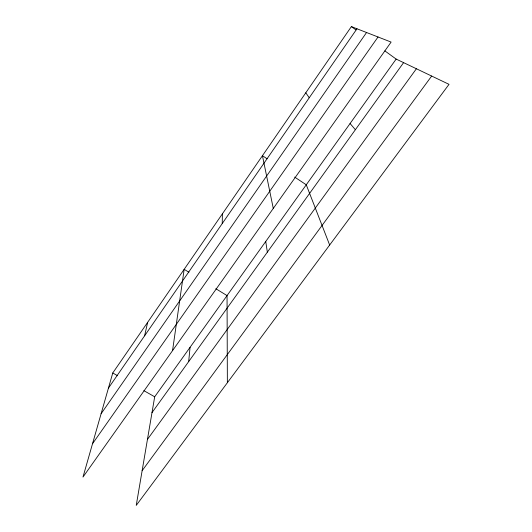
<?xml version="1.0" encoding="UTF-8"?>
<svg xmlns="http://www.w3.org/2000/svg" width="532" height="532" viewBox="0 0 532 532"><rect width="100%" height="100%" fill="white"/><g stroke="black" fill="none" stroke-linecap="round" stroke-linejoin="round"><path stroke-width="0.8" d="M222.243 223.546L222.389 213.844M188.68 361.6L190.064 347.31M172.548 350.635L184.165 269.325L188.927 272.238M396.154 59.079L154.686 396.792L136.239 505.4L449.021 84.342L396.154 59.079L384.849 50.873M144.598 335.812L147.663 322.312M112.764 372.979L82.979 477.078L391.113 42.081L351.379 26.6L112.764 372.979L117.645 375.752M108.435 388.107L356.959 28.775M101.1 413.743L366.555 32.512M92.515 443.741L378.026 36.987M151.992 412.626L403.602 62.636M147.444 439.412L416.396 68.754M142.13 470.694L431.665 76.049M143.853 390.641L154.686 396.792M215.826 288.716L227.044 295.593L227.37 382.727M267.091 158.782L262.442 155.696L273.282 208.424M294.668 177.09L306.266 184.79L329.654 245.033M351.379 26.6L355.921 29.892M350.083 123.51L355.376 129.722M305.78 92.787L309.238 97.768M265.734 241.475L267.35 252.161"/></g></svg>
